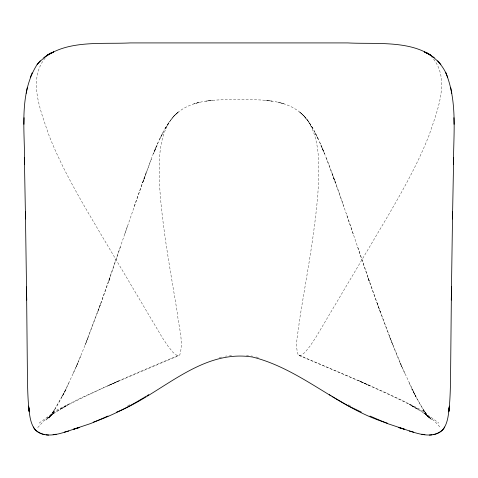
<?xml version="1.0" encoding="UTF-8"?>
<svg xmlns="http://www.w3.org/2000/svg" width="478" height="478" viewBox="0 0 478 478"><rect width="100%" height="100%" fill="white"/><g stroke="black" fill="none" stroke-linecap="round" stroke-linejoin="round"><path stroke-width="0.36" stroke-dasharray="2.39 1.79" d="M127.489 226.13L100.792 303.428L85.263 344.722L100.792 303.428M353.212 234.017C342.589 203.281 332.79 172.188 319.746 142.36C315.54 133.165 311.059 123.868 304.259 116.262L304.098 116.106C287.386 98.671 261.269 99.777 239 99.585C216.737 99.782 190.614 98.671 173.902 116.106L173.741 116.262C158.164 135.513 151.108 159.993 142.641 182.871L151.771 157.871M124.788 234.017L146.25 172.146M120.39 246.911L108.566 281.811L110.119 277.455L97.679 312.122M134.169 206.52L144.392 177.708M68.952 382.818L62.026 396.883L66.173 388.984L58.173 403.844L52.12 413.912L64.942 391.339L77.759 363.417L76.384 366.602L88.478 336.769M154.776 150.594L157.053 145.593L153.295 153.892L158.254 142.36M73.23 373.461L80.71 355.943M160.459 137.718L163.942 130.697M159.395 139.761L163.088 132.669M165.376 128.164L169.027 122.243M164.713 129.215L168.501 123.246M37.726 427.607L43.773 420.981L53.47 413.494L46.013 419.995L51.863 414.342L48.553 417.838L54.665 410.506L48.553 417.838M178.288 111.995L173.741 116.262L169.457 121.585M45.171 58.053C27.324 79.975 40.953 111.177 48.66 134.545C60.915 165.968 77.854 195.257 94.967 224.23L162.353 337.707L168.041 346.186L173.012 352.37L177.021 355.495L178.593 355.668L179.836 354.796C183.857 341.017 178.425 326.265 177.248 312.349C173.096 287.039 168.567 261.789 164.97 236.395C161.546 211.228 158.457 185.864 159.365 160.423C160.208 144.798 163.159 128.098 173.956 116.07L178.169 112.139L173.741 116.262M49.371 416.876L51.863 414.342M39.118 423.12L49.401 415.579L68.545 404.4L56.237 411.797L47.167 418.19M51.313 415.125L53.47 413.494M127.746 405.792L129.598 404.747M61.967 408.218C99.818 388.112 139.516 371.765 178.981 355.148M60.138 409.18L66.771 405.577M52.694 412.114L80.872 398.007L119.106 380.769M109.695 384.987L178.593 355.668M108.213 385.627L117.66 381.48M219.282 357.616L222.001 356.97M225.401 356.158L226.763 355.955M229.482 355.554L231.519 355.25M308.214 121.209L304.259 116.262L299.831 112.139L304.044 116.07C314.841 128.098 317.792 144.798 318.635 160.423C319.543 185.864 316.454 211.228 313.03 236.395C308.991 265.165 303.614 293.725 299.174 322.429C298.38 333.029 294.562 344.417 298.164 354.796L299.407 355.668L300.979 355.495L304.988 352.37L309.959 346.186L315.647 337.707L383.033 224.23C400.146 195.257 417.085 165.968 429.34 134.545C437.095 110.95 451.244 78.637 431.873 57.079M246.481 355.25L248.518 355.554M251.237 355.955L252.599 356.158M255.999 356.97L258.718 357.616M299.407 355.668C341.788 373.515 384.569 390.705 425.306 412.114M299.019 355.148L369.787 385.627M360.34 381.48C387.096 394.045 415.37 404.83 438.882 423.12M358.894 380.769L368.305 384.987M411.229 405.577C421.674 411.66 432.865 417.79 440.274 427.607M348.402 404.747L350.255 405.792M417.862 409.18L409.455 404.4L416.033 408.218M429.447 417.838L423.335 410.506L429.447 417.838L426.137 414.342L431.987 419.995L424.53 413.494L430.833 418.19M424.53 413.494L426.687 415.125M299.712 111.995L304.259 116.262M426.137 414.342L428.629 416.876M304.51 116.608L308.543 121.585M309.499 123.246L313.287 129.215L308.973 122.243M314.912 132.669L318.605 139.761L314.058 130.697M409.049 382.818L415.974 396.883L425.88 413.912L419.827 403.844L411.827 388.984L415.974 396.883L400.241 363.417L401.616 366.602C380.637 316.591 363.901 264.955 346.299 213.69M323.224 150.594L320.947 145.593L324.705 153.892L319.746 142.36M404.77 373.461L389.522 336.769M326.229 157.871L335.359 182.871L331.75 172.146M392.737 344.722L377.208 303.428M333.608 177.708L343.831 206.52M380.321 312.122L367.881 277.455L369.434 281.811L357.61 246.911M199.786 102.25L193.907 103.846L199.78 102.268M54.635 409.736L48.846 418.095L54.635 409.736M212.274 100.368L205.916 101.139L212.268 100.38M272.084 101.139L265.726 100.368L272.084 101.139M284.093 103.846L278.214 102.25L284.093 103.846M429.154 418.095L423.365 409.736L429.154 418.095"/><path stroke-width="0.72" d="M445.866 72.901C428.378 37.463 380.38 44.723 347.787 42.918L130.213 42.918C99.305 44.484 59.905 38.616 37.135 64.482C18.355 94.088 25.167 131.259 24.498 164.486L24.378 157.949L25.513 218.673M451.447 288.342L450.652 368.174C450.497 380.996 450.473 393.842 449.332 406.623C448.412 414.611 447.916 423.436 442.658 429.967C429.937 440.943 412.514 431.15 398.831 427.577L404.364 429.196L387.21 423.49L369.978 416.045M451.399 293.689L451.501 286.549M452.594 212.214L451.298 300.065M24.067 117.702L23.936 124.322M452.499 218.978L452.624 211.933M453.508 164.707C453.323 134.097 457.757 101.808 445.807 72.746L447.725 77.406M452.487 218.673L453.658 157.746M448.788 411.857L449.386 406.097L448.812 411.283L449.332 406.623M26.206 93.312L27.252 87.791M30.275 77.406L32.134 72.901M444.689 427.033C442.467 431.323 438.039 433.749 433.462 434.669M40.289 60.814L37.135 64.482M50.495 53.709L53.697 51.851L47.758 54.851L43.773 57.671M143.812 397.69L145.671 396.549M146.907 395.79L148.76 394.649M143.197 398.055C127.459 407.644 110.902 415.98 93.509 422.128M47.758 54.851L52.114 52.431M47.669 54.916L52.018 52.472M108.022 416.045L90.79 423.49L73.636 429.196L79.169 427.577C65.486 431.15 48.063 440.943 35.342 429.967C30.084 423.436 29.588 414.611 28.668 406.623C27.527 393.842 27.503 380.996 27.348 368.174L26.535 286.92M116.662 412.114C161.582 394.177 200.431 348.85 252.599 357.042C301.761 369.44 338.794 408.499 387.264 423.12M64.249 432.22L68.736 431.013M53.094 434.687L56.219 434.191M429.369 435.088L431.987 434.884M46.013 434.884L48.631 435.088M421.781 434.191L424.906 434.687M409.264 431.013L413.751 432.22M44.538 434.669C39.961 433.749 35.533 431.323 33.311 427.033M425.886 52.431L430.242 54.851L424.303 51.851L427.505 53.709M361.338 412.114L347.787 405.583L334.803 398.055M430.331 54.916L426.053 52.532L434.227 57.671M329.24 394.649L331.093 395.79M332.33 396.549L334.188 397.69M440.865 64.482L437.711 60.814M451.794 93.312L450.748 87.791M28.668 406.623L29.188 411.283L28.614 406.097L29.212 411.857M454.064 124.322L453.933 117.702M24.342 157.746L24.492 164.707M25.376 211.933L25.501 218.978M26.601 293.689L26.702 300.065L25.406 212.214"/></g></svg>
